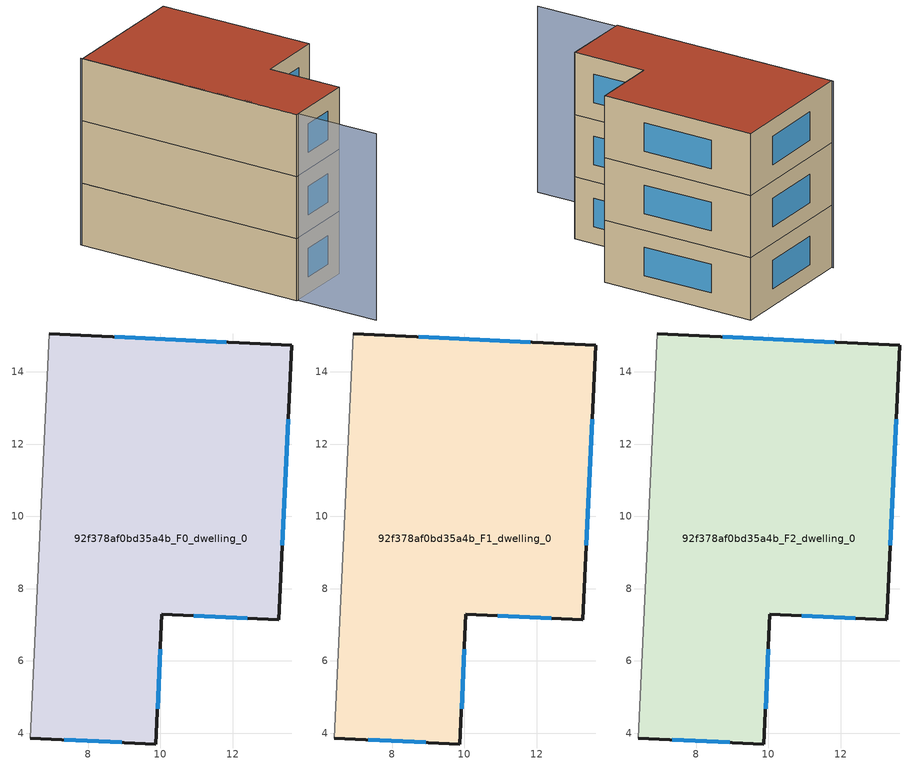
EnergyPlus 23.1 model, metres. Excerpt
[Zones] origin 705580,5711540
92f378af0bd35a4b_F0_dwelling_0
 floor ground (EU_floor_Construction): 13.63,14.74 13.28,7.14 10.05,7.29 9.88,3.7 6.4,3.86 6.93,15.05 z0
 wall outside (EU_wall_Construction): 6.4,3.86 9.88,3.7 10.05,7.29 13.28,7.14 13.63,14.74 6.93,15.05 z0:3
 wall adiabatic (EU_wall_Construction): 6.93,15.05 6.4,3.86 z0:3
 window (EU_Window_Construction): 7.34,3.81 8.94,3.74 / 11.82,14.82 8.74,14.96 / 13.38,9.2 13.54,12.68 / 10.92,7.25 12.41,7.18 / 9.92,4.67 10,6.32 z0.81:2.19
92f378af0bd35a4b_F1_dwelling_0
 floor to 92f378af0bd35a4b_F0_dwelling_0 (EU_floor_Construction): 13.63,14.74 13.28,7.14 10.04,7.29 9.88,3.7 6.4,3.86 6.93,15.05 z3
 wall outside (EU_wall_Construction): 6.4,3.86 9.88,3.7 10.05,7.29 13.28,7.14 13.63,14.74 6.93,15.05 z3:6
 wall adiabatic (EU_wall_Construction): 6.93,15.05 6.4,3.86 z3:6
 window (EU_Window_Construction): 7.34,3.81 8.94,3.74 / 11.82,14.82 8.74,14.96 / 13.38,9.2 13.54,12.68 / 10.92,7.25 12.41,7.18 / 9.92,4.67 10,6.32 z3.81:5.19
92f378af0bd35a4b_F2_dwelling_0
 floor to 92f378af0bd35a4b_F1_dwelling_0 (EU_floor_Construction): 13.63,14.74 13.28,7.14 10.04,7.29 9.88,3.7 6.4,3.86 6.93,15.05 z6
 wall outside (EU_wall_Construction): 6.4,3.86 9.88,3.7 10.05,7.29 13.28,7.14 13.63,14.74 6.93,15.05 z6:9
 wall adiabatic (EU_wall_Construction): 6.93,15.05 6.4,3.86 z6:9
 window (EU_Window_Construction): 7.34,3.81 8.94,3.74 / 11.82,14.82 8.74,14.96 / 13.38,9.2 13.54,12.68 / 10.92,7.25 12.41,7.18 / 9.92,4.67 10,6.32 z6.81:8.19
 roof outside (EU_roof_Construction): 13.28,7.14 13.63,14.74 6.93,15.05 6.4,3.86 9.88,3.7 10.05,7.29 z9
shading: 6.93,15.13 6.35,-0.2 z0:9
[Building]
EU S2 Campaign: North Axis=0; Terrain=City; Solar Distribution=FullExterior
[Site:Location]
London: Latitude=51.5; Longitude=-0.5; Time Zone=0; Elevation=25
[SizingPeriod:WeatherFileDays]
AnnualSizingPeriod: Begin Month=1; Begin Day of Month=1; End Month=12; End Day of Month=31; Day of Week for Start Day=Monday; Use Weather File Daylight Saving Period=No; Use Weather File Rain and Snow Indicators=No
[MATERIAL]
EU_InternalMass_Material: Roughness=MediumRough; Thickness=0.1; Conductivity=1; Density=1800; Specific Heat=900; Thermal Absorptance=0.9; Solar Absorptance=0.7; Visible Absorptance=0.7
[MATERIAL:NOMASS] Roughness=MediumRough; Thermal Absorptance=0.9; Solar Absorptance=0.7; Visible Absorptance=0.7
Name | Thermal Resistance
EU_wall_NoMass | 0.727863
EU_roof_NoMass | 0.773354
EU_floor_NoMass | 1.79329
[WINDOWMATERIAL:SIMPLEGLAZINGSYSTEM]
EU_Window_SimpleGlazing: UFactor=2.58614; Solar Heat Gain Coefficient=0.76; Visible Transmittance=0.76
[CONSTRUCTION]
EU_wall_Construction: EU_wall_NoMass
EU_roof_Construction: EU_roof_NoMass
EU_floor_Construction: EU_floor_NoMass
EU_Window_Construction: EU_Window_SimpleGlazing
EU_InternalMass_Construction: EU_InternalMass_Material
[ZONE] Type=1; Multiplier=1; Ceiling Height=autocalculate; Floor Area=autocalculate; Part of Total Floor Area=Yes
Name | Volume
92f378af0bd35a4b_F0_dwelling_0 | 190.72
92f378af0bd35a4b_F1_dwelling_0; 92f378af0bd35a4b_F2_dwelling_0 | 190.719
[INTERNALMASS] Construction=EU_InternalMass_Construction; Surface Area=63.5728
Name | Zone or ZoneList
92f378af0bd35a4b_F0_dwelling_0_EU_InternalMass | 92f378af0bd35a4b_F0_dwelling_0
92f378af0bd35a4b_F1_dwelling_0_EU_InternalMass | 92f378af0bd35a4b_F1_dwelling_0
92f378af0bd35a4b_F2_dwelling_0_EU_InternalMass | 92f378af0bd35a4b_F2_dwelling_0
[OTHEREQUIPMENT] Fuel Type=Electricity; Design Level Calculation Method=Watts/Area; Power per Zone Floor Area=1; Fraction Latent=0; Fraction Radiant=0; Fraction Lost=0; Carbon Dioxide Generation Rate=0; EndUse Subcategory=EU_Step8_InternalGains
Name | Zone or ZoneList or Space or SpaceList | Schedule
EU_Step8_InternalGain_92f378af0bd35a4b_F0_dwelling_0_f000 | 92f378af0bd35a4b_F0_dwelling_0 | EU_Step8_GainSchedule_92f378af0bd35a4b_F0_dwelling_0_f000
EU_Step8_InternalGain_92f378af0bd35a4b_F1_dwelling_0_f000 | 92f378af0bd35a4b_F1_dwelling_0 | EU_Step8_GainSchedule_92f378af0bd35a4b_F1_dwelling_0_f000
EU_Step8_InternalGain_92f378af0bd35a4b_F2_dwelling_0_f000 | 92f378af0bd35a4b_F2_dwelling_0 | EU_Step8_GainSchedule_92f378af0bd35a4b_F2_dwelling_0_f000
[ZONEVENTILATION:DESIGNFLOWRATE] Schedule=EU_AlwaysOn; Design Flow Rate Calculation Method=AirChanges/Hour; Air Changes per Hour=0.484901; Ventilation Type=Natural; Fan Pressure Rise=0; Fan Total Efficiency=1; Constant Term Coefficient=1; Temperature Term Coefficient=0; Velocity Term Coefficient=0; Velocity Squared Term Coefficient=0; Minimum Indoor Temperature=-100; Maximum Indoor Temperature=100; Delta Temperature=-100; Minimum Outdoor Temperature=-100; Maximum Outdoor Temperature=100; Maximum Wind Speed=40
Name | Zone or ZoneList or Space or SpaceList
EU_ConstantAir_92f378af0bd35a4b_F0_dwelling_0 | 92f378af0bd35a4b_F0_dwelling_0
EU_ConstantAir_92f378af0bd35a4b_F1_dwelling_0 | 92f378af0bd35a4b_F1_dwelling_0
EU_ConstantAir_92f378af0bd35a4b_F2_dwelling_0 | 92f378af0bd35a4b_F2_dwelling_0
[HVACTEMPLATE:THERMOSTAT] Constant Heating Setpoint=20; Constant Cooling Setpoint=50
EU_HeatOnly_92f378af0bd35a4b_F0_dwelling_0; EU_HeatOnly_92f378af0bd35a4b_F1_dwelling_0; EU_HeatOnly_92f378af0bd35a4b_F2_dwelling_0
[HVACTEMPLATE:ZONE:IDEALLOADSAIRSYSTEM] System Availability Schedule=EU_AlwaysOn; Maximum Heating Supply Air Temperature=50; Minimum Cooling Supply Air Temperature=13; Maximum Heating Supply Air Humidity Ratio=0.0156; Minimum Cooling Supply Air Humidity Ratio=0.0077; Heating Limit=NoLimit; Cooling Limit=NoLimit; Heating Availability Schedule=EU_AlwaysOn; Cooling Availability Schedule=EU_CoolingOff; Dehumidification Control Type=ConstantSensibleHeatRatio; Cooling Sensible Heat Ratio=0.7; Dehumidification Setpoint=60; Humidification Control Type=None; Humidification Setpoint=30; Outdoor Air Method=None; Outdoor Air Flow Rate per Person=0.00944; Outdoor Air Flow Rate per Zone Floor Area=0; Outdoor Air Flow Rate per Zone=0; Demand Controlled Ventilation Type=None; Outdoor Air Economizer Type=NoEconomizer; Heat Recovery Type=None; Sensible Heat Recovery Effectiveness=0.7; Latent Heat Recovery Effectiveness=0.65
Name | Template Thermostat
92f378af0bd35a4b_F0_dwelling_0 | EU_HeatOnly_92f378af0bd35a4b_F0_dwelling_0
92f378af0bd35a4b_F1_dwelling_0 | EU_HeatOnly_92f378af0bd35a4b_F1_dwelling_0
92f378af0bd35a4b_F2_dwelling_0 | EU_HeatOnly_92f378af0bd35a4b_F2_dwelling_0
[SIZING:ZONE] Zone Cooling Design Supply Air Temperature Input Method=SupplyAirTemperature; Zone Cooling Design Supply Air Temperature=13; Zone Heating Design Supply Air Temperature Input Method=SupplyAirTemperature; Zone Heating Design Supply Air Temperature=50; Zone Cooling Design Supply Air Humidity Ratio=0.008; Zone Heating Design Supply Air Humidity Ratio=0.008; Cooling Design Air Flow Method=DesignDay; Cooling Design Air Flow Rate=0; Cooling Minimum Air Flow per Zone Floor Area=0.000762; Cooling Minimum Air Flow=0; Cooling Minimum Air Flow Fraction=0.2; Heating Design Air Flow Method=DesignDay; Heating Design Air Flow Rate=0; Heating Maximum Air Flow per Zone Floor Area=0.002032; Heating Maximum Air Flow=0.141576; Heating Maximum Air Flow Fraction=0.3; Account for Dedicated Outdoor Air System=No; Dedicated Outdoor Air System Control Strategy=NeutralSupplyAir; Dedicated Outdoor Air Low Setpoint Temperature for Design=autosize; Dedicated Outdoor Air High Setpoint Temperature for Design=autosize; Zone Load Sizing Method=Sensible Load Only No Latent Load; Zone Latent Cooling Design Supply Air Humidity Ratio Input Method=HumidityRatioDifference; Zone Cooling Design Supply Air Humidity Ratio Difference=0.005; Zone Latent Heating Design Supply Air Humidity Ratio Input Method=HumidityRatioDifference; Zone Humidification Design Supply Air Humidity Ratio Difference=0.005
92f378af0bd35a4b_F0_dwelling_0; 92f378af0bd35a4b_F1_dwelling_0; 92f378af0bd35a4b_F2_dwelling_0
[SCHEDULE:CONSTANT]
Name | Hourly Value
EU_AlwaysOn | 1
EU_CoolingOff | 0
[SCHEDULE:FILE] Column Number=1; Rows to Skip at Top=0; Number of Hours of Data=8760; Column Separator=Comma; Interpolate to Timestep=No; Minutes per Item=60; Adjust Schedule for Daylight Savings=Yes
Name | File
EU_Step8_GainSchedule_92f378af0bd35a4b_F0_dwelling_0_f000 | ../../schedules/92f378af0bd35a4b/92f378af0bd35a4b_F0_dwelling_0_f000_gain.csv
EU_Step8_GainSchedule_92f378af0bd35a4b_F1_dwelling_0_f000 | ../../schedules/92f378af0bd35a4b/92f378af0bd35a4b_F1_dwelling_0_f000_gain.csv
EU_Step8_GainSchedule_92f378af0bd35a4b_F2_dwelling_0_f000 | ../../schedules/92f378af0bd35a4b/92f378af0bd35a4b_F2_dwelling_0_f000_gain.csv
